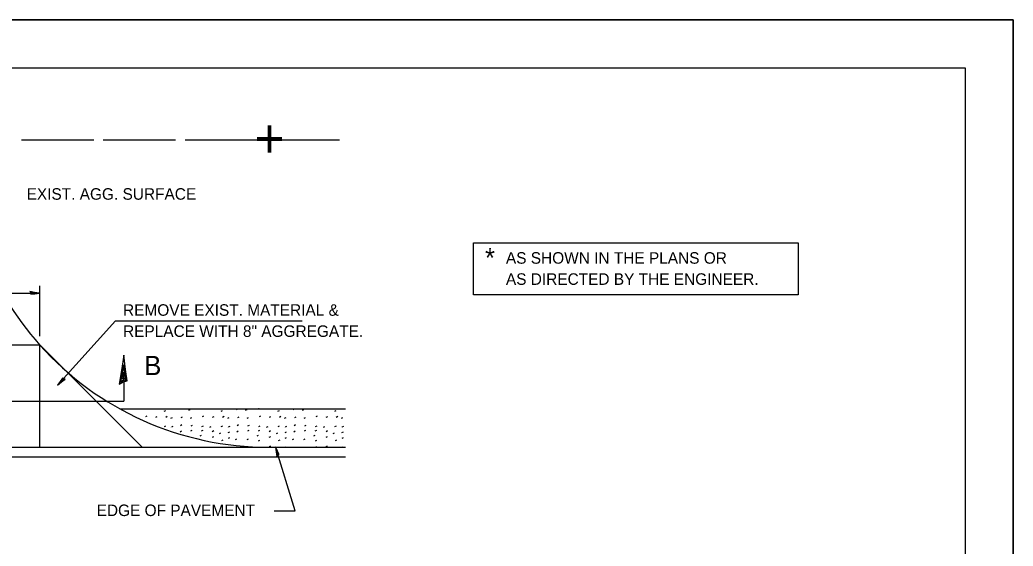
# Model space of a CAD drawing. Extents: x 90352 to 91032, y 69232 to 69672.
# Drawn here: x 90825.5 to 91032.3, y 69562.9 to 69672.4 of the extents above; entities that cross this region are included whole.
import ezdxf

# ---------------------------------------------------------------- set-up
doc = ezdxf.new("R2010")
doc.units = 0
for name, color, linetype in [('Design_EX_Roadway Dimensions', 7, 'Continuous'), ('Design_EX_Roadway Notes', 7, 'Continuous'), ('Level 48', 7, 'Continuous'), ('Removal_Items', 7, 'Continuous'), ('ROW_EX ROW Line', 7, 'Continuous'), ('Sheets_50 Reference Boundary', 7, 'Continuous'), ('Sheets_General Details', 7, 'Continuous'), ('Sheets_Printer Plotting Border', 7, 'Continuous'), ('Topo_Entrances', 7, 'Continuous'), ('Topo_EOP', 7, 'Continuous'), ('Topo_Shoulder', 7, 'Continuous')]:
    doc.layers.add(name, color=color, linetype=linetype)

msp = doc.modelspace()

# ---------------------------------------------------------------- linework, layer by layer
at = {"layer": 'Design_EX_Roadway Dimensions'}
for p, q in [((90829.66, 69606.56), (90829.66, 69617.04)), ((90829.66, 69615.48), (90751.06, 69615.48)), ((90847.18, 69597.77), (90847.18, 69593.08)), ((90823.66, 69593.08), (90847.18, 69593.08)), ((90689.36, 69581.45), (90893.34, 69581.45))]:
    msp.add_line(p, q, dxfattribs=at)
for points in [[(90827.79, 69615.58), (90827.85, 69615.31), (90828.62, 69615.43), (90829.62, 69615.56), (90828.56, 69615.7), (90827.62, 69615.87), (90827.79, 69615.58), (90827.87, 69615.4), (90828.95, 69615.56), (90827.77, 69615.76), (90827.94, 69615.53), (90828.44, 69615.56), (90827.96, 69615.63)], [(90847.07, 69597.11), (90847.89, 69597.3), (90847.54, 69599.62), (90847.15, 69602.62), (90846.71, 69599.42), (90846.22, 69596.62), (90847.07, 69597.11), (90847.61, 69597.36), (90847.15, 69600.61), (90846.52, 69597.06), (90847.22, 69597.58), (90847.13, 69599.07), (90846.91, 69597.64)]]:
    msp.add_lwpolyline(points, dxfattribs=at)
at = {"layer": 'Design_EX_Roadway Notes'}
for p, q in [((90845.42, 69609.78), (90833.38, 69596.35)), ((90845.42, 69609.78), (90884.31, 69609.78)), ((90882.86, 69570.23), (90878.76, 69583.55)), ((90878.5, 69570.23), (90882.86, 69570.23))]:
    msp.add_line(p, q, dxfattribs=at)
for points in [[(90834.63, 69597.7), (90834.38, 69597.84), (90833.96, 69597.18), (90833.38, 69596.35), (90834.2, 69597.05), (90834.95, 69597.63), (90834.63, 69597.7), (90834.44, 69597.76), (90833.83, 69596.85), (90834.78, 69597.59), (90834.49, 69597.62), (90834.18, 69597.23), (90834.55, 69597.53)], [(90879.27, 69581.79), (90879.51, 69581.93), (90879.17, 69582.63), (90878.76, 69583.55), (90878.93, 69582.49), (90879.05, 69581.54), (90879.27, 69581.79), (90879.42, 69581.92), (90878.95, 69582.91), (90879.1, 69581.71), (90879.27, 69581.95), (90879.1, 69582.42), (90879.17, 69581.94)]]:
    msp.add_lwpolyline(points, dxfattribs=at)
at = {"layer": 'Level 48'}
msp.add_lwpolyline([(90352.35, 69672.43), (91032.35, 69672.43), (91032.35, 69232.43), (90352.35, 69232.43)], close=True, dxfattribs=at)
at = {"layer": 'Removal_Items'}
for p, q in [((90870.61, 69591.3), (90870.91, 69591.46)), ((90851.73, 69589.86), (90852.03, 69590.01)), ((90853.82, 69589.73), (90854.12, 69589.88)), ((90855.6, 69590.94), (90855.9, 69591.09)), ((90855.92, 69589.74), (90856.21, 69589.9)), ((90857, 69589.49), (90857.29, 69589.65)), ((90859.09, 69589.66), (90859.38, 69589.82)), ((90860.72, 69591.17), (90861.01, 69591.32)), ((90861.03, 69589.53), (90861.33, 69589.68)), ((90863.57, 69589.86), (90863.87, 69590.01)), ((90865.66, 69589.73), (90865.96, 69589.88)), ((90867.44, 69590.94), (90867.74, 69591.09)), ((90867.75, 69589.74), (90868.05, 69589.9)), ((90868.83, 69589.49), (90869.13, 69589.65)), ((90870.92, 69589.66), (90871.22, 69589.82)), ((90872.55, 69591.17), (90872.85, 69591.32)), ((90872.87, 69589.53), (90873.17, 69589.68)), ((90875.4, 69589.86), (90875.7, 69590.01)), ((90877.5, 69589.73), (90877.79, 69589.88)), ((90879.28, 69590.94), (90879.58, 69591.09)), ((90879.59, 69589.74), (90879.89, 69589.9)), ((90880.67, 69589.49), (90880.97, 69589.65)), ((90882.76, 69589.66), (90883.06, 69589.82)), ((90884.39, 69591.17), (90884.69, 69591.32)), ((90884.7, 69589.53), (90885, 69589.68)), ((90887.24, 69589.86), (90887.54, 69590.01)), ((90889.33, 69589.73), (90889.63, 69589.88)), ((90891.11, 69590.94), (90891.41, 69591.09)), ((90891.42, 69589.74), (90891.72, 69589.9)), ((90892.51, 69589.49), (90892.8, 69589.65)), ((90855.64, 69587.8), (90855.93, 69587.95)), ((90856.98, 69587.63), (90856.98, 69587.63)), ((90857.16, 69587.7), (90857.46, 69587.86)), ((90858.95, 69588.02), (90859.25, 69588.17)), ((90861.2, 69587.89), (90861.49, 69588.04)), ((90863.44, 69587.76), (90863.74, 69587.92)), ((90865.08, 69587.63), (90865.38, 69587.78)), ((90867.47, 69587.8), (90867.77, 69587.95)), ((90868.82, 69587.63), (90868.82, 69587.63)), ((90869, 69587.7), (90869.3, 69587.86)), ((90870.79, 69588.02), (90871.09, 69588.17)), ((90873.03, 69587.89), (90873.33, 69588.04)), ((90875.27, 69587.76), (90875.57, 69587.92)), ((90876.92, 69587.63), (90877.22, 69587.78)), ((90879.31, 69587.8), (90879.61, 69587.95)), ((90880.65, 69587.63), (90880.65, 69587.63)), ((90880.84, 69587.7), (90881.13, 69587.86)), ((90882.63, 69588.02), (90882.92, 69588.17)), ((90884.87, 69587.89), (90885.16, 69588.04)), ((90887.11, 69587.76), (90887.41, 69587.92)), ((90888.76, 69587.63), (90889.05, 69587.78)), ((90891.14, 69587.8), (90891.44, 69587.95)), ((90892.49, 69587.63), (90892.49, 69587.63)), ((90892.67, 69587.7), (90892.97, 69587.86)), ((90858.89, 69586.7), (90859.19, 69586.85)), ((90861.13, 69586.87), (90861.43, 69587.02)), ((90863.08, 69585.84), (90863.38, 69586)), ((90863.37, 69586.89), (90863.67, 69587.04)), ((90865.61, 69586.76), (90865.91, 69586.92)), ((90865.62, 69585.57), (90865.92, 69585.72)), ((90867.11, 69586.33), (90867.41, 69586.48)), ((90868.93, 69586.53), (90869.23, 69586.69)), ((90868.95, 69585.34), (90869.24, 69585.49)), ((90870.44, 69585.06), (90870.74, 69585.21)), ((90870.73, 69586.7), (90871.02, 69586.85)), ((90872.83, 69585.08), (90873.13, 69585.23)), ((90872.97, 69586.87), (90873.26, 69587.02)), ((90874.92, 69585.84), (90875.21, 69586)), ((90875.21, 69586.89), (90875.51, 69587.04)), ((90877.45, 69586.76), (90877.75, 69586.92)), ((90877.46, 69585.57), (90877.76, 69585.72)), ((90878.95, 69586.33), (90879.24, 69586.48)), ((90880.77, 69586.53), (90881.07, 69586.69)), ((90880.78, 69585.34), (90881.08, 69585.49)), ((90882.28, 69585.06), (90882.58, 69585.21)), ((90882.56, 69586.7), (90882.86, 69586.85)), ((90884.67, 69585.08), (90884.97, 69585.23)), ((90884.8, 69586.87), (90885.1, 69587.02)), ((90886.75, 69585.84), (90887.05, 69586)), ((90887.04, 69586.89), (90887.34, 69587.04)), ((90889.29, 69586.76), (90889.58, 69586.92)), ((90889.3, 69585.57), (90889.59, 69585.72)), ((90890.78, 69586.33), (90891.08, 69586.48)), ((90892.6, 69586.53), (90892.9, 69586.69)), ((90892.62, 69585.34), (90892.92, 69585.49)), ((90867.57, 69584.84), (90867.87, 69584.99)), ((90875.23, 69584.8), (90875.52, 69584.96)), ((90877.48, 69583.63), (90877.78, 69583.78)), ((90879.41, 69584.84), (90879.71, 69584.99)), ((90887.06, 69584.8), (90887.36, 69584.96)), ((90887.07, 69583.46), (90887.37, 69583.61)), ((90889.31, 69583.63), (90889.61, 69583.78)), ((90891.25, 69584.84), (90891.54, 69584.99))]:
    msp.add_line(p, q, dxfattribs=at)
for points in [[(90875.24, 69591.5), (90875.35, 69591.55)], [(90880.65, 69591.43), (90880.68, 69591.45)], [(90882.45, 69591.3), (90882.73, 69591.45)], [(90892.49, 69591.43), (90892.52, 69591.45)], [(90880.76, 69583.45), (90880.95, 69583.55)], [(90892.59, 69583.45), (90892.79, 69583.55)]]:
    msp.add_lwpolyline(points, dxfattribs=at)
at = {"layer": 'ROW_EX ROW Line'}
msp.add_line((90877.36, 69647.45), (90877.36, 69647.45), dxfattribs=at)
for points in [[(90825.85, 69647.45), (90840.91, 69647.45)], [(90842.91, 69647.45), (90857.97, 69647.45)], [(90859.97, 69647.45), (90875.03, 69647.45)], [(90877.03, 69647.45), (90892.09, 69647.45)]]:
    msp.add_lwpolyline(points, dxfattribs=at)
at = {"layer": 'Sheets_50 Reference Boundary'}
msp.add_lwpolyline([(90392.35, 69662.43), (91022.35, 69662.43), (91022.35, 69262.43), (90392.35, 69262.43)], close=True, dxfattribs=at)
at = {"layer": 'Sheets_General Details'}
for p, q in [((91032.35, 69672.43), (90352.35, 69672.43)), ((91032.35, 69232.43), (91032.35, 69672.43)), ((90751.06, 69604.78), (90829.66, 69604.78)), ((90829.66, 69604.78), (90850.99, 69583.45)), ((90829.66, 69583.45), (90829.66, 69604.78)), ((90846.38, 69591.45), (90893.34, 69591.45))]:
    msp.add_line(p, q, dxfattribs=at)
for points in [[(90392.35, 69662.43), (91022.35, 69662.43), (91022.35, 69242.43), (90392.35, 69242.43)], [(90919.96, 69626.02), (90987.59, 69626.02), (90987.59, 69615.18), (90919.96, 69615.18)]]:
    msp.add_lwpolyline(points, close=True, dxfattribs=at)
at = {"layer": 'Sheets_Printer Plotting Border'}
msp.add_lwpolyline([(90352.35, 69232.43), (91032.35, 69232.43), (91032.35, 69672.43), (90352.35, 69672.43)], close=True, dxfattribs=at)
at = {"layer": 'Topo_Entrances'}
msp.add_arc((90877.36, 69647.45), 64, 180, 221.8122, dxfattribs=at)
at = {"layer": 'Topo_EOP'}
msp.add_line((90689.36, 69583.45), (90893.34, 69583.45), dxfattribs=at)
at = {"layer": 'Topo_Shoulder'}
msp.add_arc((90877.36, 69647.45), 64, 221.811, 270, dxfattribs=at)

# ---------------------------------------------------------------- texts
at = {"layer": 'Design_EX_Roadway Dimensions'}
for s, height, p in [('+ ', 8, (90874.39, 69643.76)), ('B', 4, (90851.43, 69598.48))]:
    msp.add_text(s, height=height, dxfattribs=at).set_placement(p)
at = {"layer": 'Design_EX_Roadway Notes'}
for s, p in [('EXIST. AGG. SURFACE', (90826.94, 69634.99)), ('REMOVE EXIST. MATERIAL &', (90847.02, 69610.83)), ('REPLACE WITH 8" AGGREGATE.', (90847.02, 69606.43)), ('EDGE OF PAVEMENT', (90841.52, 69569.13))]:
    msp.add_text(s, height=2.4, dxfattribs=at).set_placement(p)
at = {"layer": 'Sheets_General Details'}
for s, height, p in [('* ', 3.999, (90922.38, 69620.91)), ('AS SHOWN IN THE PLANS OR', 2.4, (90926.74, 69621.67)), ('AS DIRECTED BY THE ENGINEER.', 2.4, (90926.74, 69617.27))]:
    msp.add_text(s, height=height, dxfattribs=at).set_placement(p)

doc.saveas('drawing.dxf')
